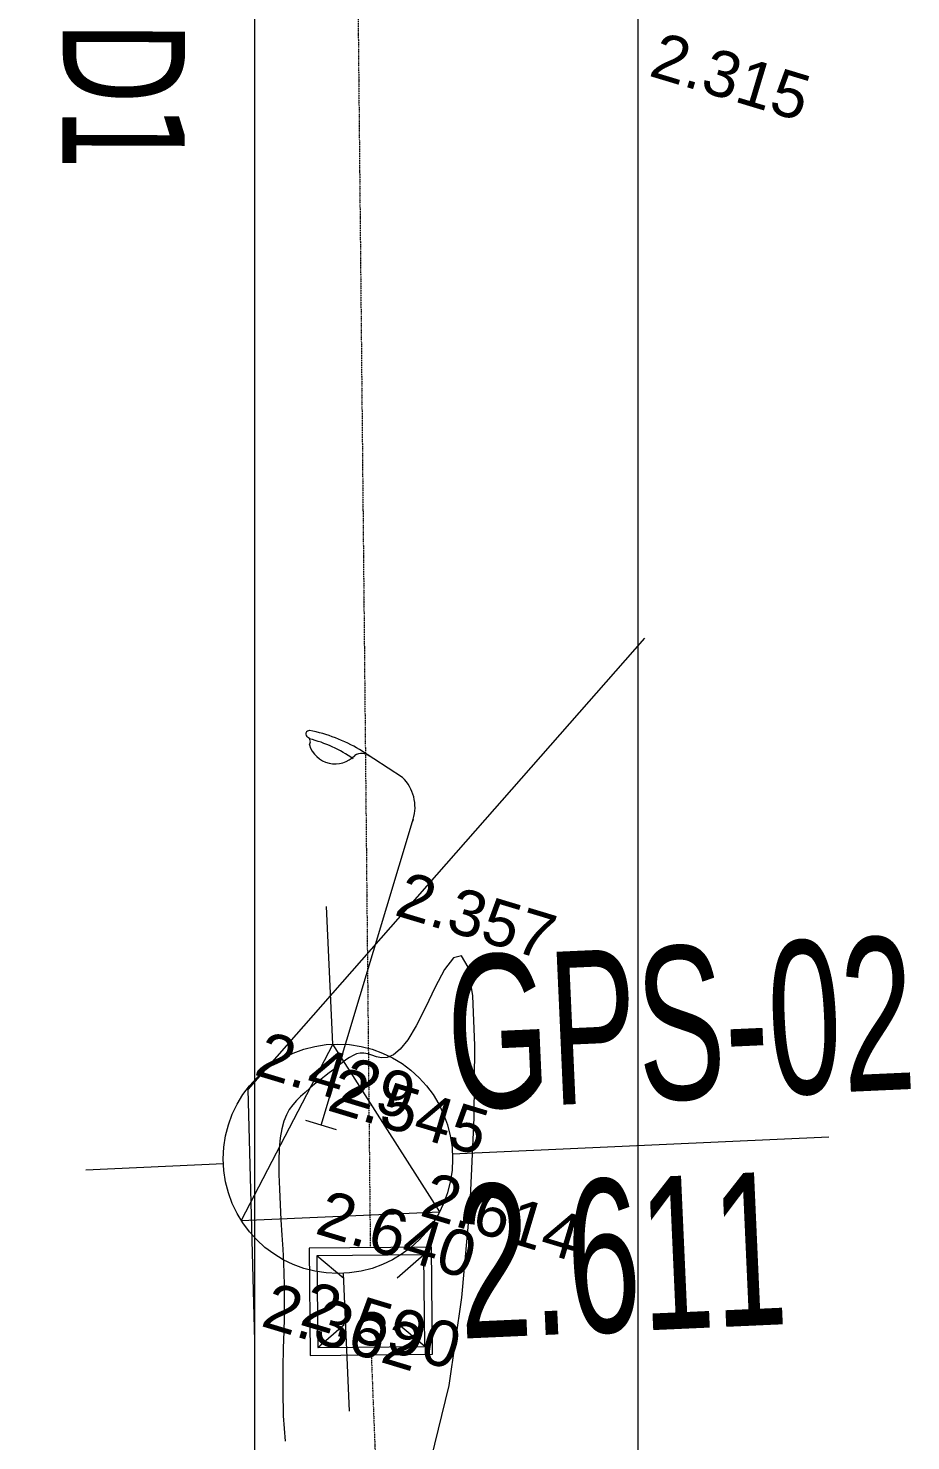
# Model space of a CAD drawing. Header units: millimetres. Extents: x -24439 to 198341, y -52871 to 149926.
# Drawn here: x 149819 to 161363, y 68062 to 86525 of the extents above; entities that cross this region are included whole.
import ezdxf

# ---------------------------------------------------------------- set-up
doc = ezdxf.new("R2010")
doc.units = ezdxf.units.MM
doc.linetypes.add('IMPORT-TNM', pattern=[22.86, 12.7, -5.08, 0, -5.08])
doc.linetypes.add('NET VAN', pattern=[1.06, 0.53, -0.53])
for name, color, linetype, lineweight in [('A-DETL-GENF-2', 9, 'NET VAN', 9), ('A-FLOR', 192, 'Continuous', 9), ('G-IMPT-1', 9, 'Continuous', 9), ('G-IMPT-5', 9, 'IMPORT-TNM', 9), ('G-IMPT-6', 7, 'Continuous', 9)]:
    doc.layers.add(name, color=color, linetype=linetype, lineweight=lineweight)
doc.styles.add('Arial_1', font='arial_0.ttf', dxfattribs={"height": 600})
doc.styles.add('Tahoma', font='tahoma_0.ttf', dxfattribs={"width": 0.75, "height": 1600})
doc.styles.add('VNI-Helve-Condense', font='VHELVCN.TTF', dxfattribs={"width": 0.75, "height": 2000})

# ---------------------------------------------------------------- blocks, each defined once
blk = doc.blocks.new('NCV_TKCS_251209_TONG THE HIEN TRANG SAN DUONG - NCV_TKCS_HIEN TRANG_251209a_dwg_GPS-1612996-TKCS_MB ĐỊNH VỊ CAO ĐỘ THIẾT KẾ')
at = {"layer": 'G-IMPT-1'}
for p, q in [((0, 1500), (0, 3300)), ((-1500, 0), (-3300, 0)), ((1500, 0), (6427, 0)), ((0, -1500), (0, -3300))]:
    blk.add_line(p, q, dxfattribs=at)
at = {"layer": 'G-IMPT-1', "flags": 128}
blk.add_lwpolyline([(0, 1500), (-1299, -750), (1299, -750)], close=True, dxfattribs=at)
at = {"layer": 'G-IMPT-1'}
blk.add_circle((0, 0), 1500, dxfattribs=at)
blk = doc.blocks.new('NCV_TKCS_251209_TONG THE HIEN TRANG SAN DUONG - NCV_TKCS_HIEN TRANG_251209a_dwg_hg2-1612997-TKCS_MB ĐỊNH VỊ CAO ĐỘ THIẾT KẾ')
at = {"layer": 'G-IMPT-1'}
for p, q in [((563651611, 1144962883), (563651366, 1144962493)), ((563650698, 1144962285), (563650274, 1144962467)), ((563651968, 1144961738), (563651544, 1144961920))]:
    blk.add_line(p, q, dxfattribs=at)
at = {"layer": 'G-IMPT-1', "flags": 128}
blk.add_lwpolyline([(563650565, 1144961196), (563652093, 1144961672), (563651677, 1144963009), (563650149, 1144962533)], close=True, dxfattribs=at)
blk.add_lwpolyline([(563650631, 1144961321), (563651968, 1144961738), (563651611, 1144962883), (563650274, 1144962467), (563650631, 1144961321), (563650876, 1144961712)], dxfattribs=at)
blk = doc.blocks.new('NCV_TKCS_251209_TONG THE HIEN TRANG SAN DUONG - NCV_TKCS_HIEN TRANG_251209a_dwg_cs5-V312-TKCS_MB ĐỊNH VỊ CAO ĐỘ THIẾT KẾ')
at = {"layer": 'G-IMPT-1'}
for p, q in [((563785723, 1145037052), (563785078, 1145037238)), ((563786224, 1145032395), (563785803, 1145032395))]:
    blk.add_line(p, q, dxfattribs=at)
at = {"layer": 'G-IMPT-1', "flags": 128}
blk.add_lwpolyline([(563786013, 1145032395), (563786013, 1145036540), (563786013, 1145036569), (563786013, 1145036540)], dxfattribs=at)
at = {"layer": 'G-IMPT-1'}
for centre, radius, start, end in [((563784585, 1145035266), 2033, 75.9601, 95.7484), ((563785168, 1145037035), 170, 68.7325, 138.4598), ((563784492, 1145035459), 1727, 71.7057, 92.7179), ((563784725, 1145037303), 351, 213.3493, 333.786), ((563785467, 1145036569), 546, 0.0005, 62.0296)]:
    blk.add_arc(centre, radius, start, end, dxfattribs=at)
for centre, major_axis, start_param, end_param in [((563784390, 1145037243), (-4.4, 45.4), 0.096322, 2.852644), ((563784366, 1145037131), (69.3, 0), 0.497153, 1.343715), ((563784366, 1145037131), (-59.2, 36), 3.380565, 4.178178)]:
    blk.add_ellipse(centre, major_axis=major_axis, ratio=1, start_param=start_param, end_param=end_param, dxfattribs=at)
blk = doc.blocks.new('NCV_TKCS_251209_TONG THE HIEN TRANG SAN DUONG - NCV_TKCS_HIEN TRANG_251209a_dwg-1612995-TKCS_MB ĐỊNH VỊ CAO ĐỘ THIẾT KẾ')
at = {"layer": 'G-IMPT-1', "flags": 128}
for points in [[(563628711, 1145045356), (563623480, 1145047811), (563622646, 1145048841), (563621837, 1145050385), (563620104, 1145056155), (563619072, 1145059274), (563622338, 1145066419)], [(563622756, 1145055339), (563622704, 1145056329), (563622533, 1145057478), (563622286, 1145058667), (563622009, 1145059774), (563621746, 1145060681), (563621531, 1145061294), (563621365, 1145061636), (563621240, 1145061754), (563621147, 1145061698), (563621079, 1145061516), (563621027, 1145061258), (563620982, 1145060971), (563620937, 1145060705), (563620884, 1145060499), (563620824, 1145060353), (563620760, 1145060257), (563620692, 1145060200), (563620624, 1145060173), (563620557, 1145060166), (563620493, 1145060169), (563620434, 1145060172), (563620382, 1145060166), (563620336, 1145060151), (563620294, 1145060127), (563620256, 1145060096), (563620220, 1145060058), (563620184, 1145060013), (563620147, 1145059963), (563620109, 1145059908), (563620067, 1145059849), (563620022, 1145059787), (563619977, 1145059723), (563619930, 1145059656), (563619883, 1145059589), (563619838, 1145059521), (563619795, 1145059453), (563619755, 1145059385), (563619718, 1145059319), (563619687, 1145059251), (563619662, 1145059179), (563619646, 1145059100), (563619638, 1145059011), (563619641, 1145058909), (563619655, 1145058791), (563619683, 1145058655), (563619724, 1145058499), (563619777, 1145058327), (563619838, 1145058144), (563619905, 1145057955), (563619974, 1145057765), (563620042, 1145057580), (563620107, 1145057404), (563620165, 1145057243), (563620215, 1145057100), (563620258, 1145056968), (563620298, 1145056838), (563620338, 1145056702), (563620381, 1145056552), (563620429, 1145056378), (563620486, 1145056171), (563620556, 1145055924), (563620640, 1145055633), (563620741, 1145055320), (563620859, 1145055013)]]:
    blk.add_lwpolyline(points, dxfattribs=at)
at = {"layer": 'G-IMPT-5'}
for p, q in [((563612270, 1145086366), (563621197, 1145057755)), ((563621613, 1145056418), (563630171, 1145031619))]:
    blk.add_line(p, q, dxfattribs=at)
at = {"rotation": 19.3275249177763}
blk.add_blockref('NCV_TKCS_251209_TONG THE HIEN TRANG SAN DUONG - NCV_TKCS_HIEN TRANG_251209a_dwg_GPS-1612996-TKCS_MB ĐỊNH VỊ CAO ĐỘ THIẾT KẾ', (563620457, 1145058745), dxfattribs=at)
for name, p in [('NCV_TKCS_251209_TONG THE HIEN TRANG SAN DUONG - NCV_TKCS_HIEN TRANG_251209a_dwg_cs5-V312-TKCS_MB ĐỊNH VỊ CAO ĐỘ THIẾT KẾ', (-165893, 26710)), ('NCV_TKCS_251209_TONG THE HIEN TRANG SAN DUONG - NCV_TKCS_HIEN TRANG_251209a_dwg_hg2-1612997-TKCS_MB ĐỊNH VỊ CAO ĐỘ THIẾT KẾ', (-29716, 94984))]:
    blk.add_blockref(name, p)
at = {"layer": 'G-IMPT-6', "attachment_point": 1}
for s, insert, char_height, width, rotation, line_spacing_factor, style in [('Đư\\fTahoma|b0|i0|c254|p34|;\\W.75;ờng D1', (563612800, 1145077304), 1600, 8754.26, 286.5503, 0.994306, 'Tahoma'), ('GPS-02', (563621020, 1145061672), 2000, 7440.46, 19.3275, 1.081022, 'VNI-Helve-Condense'), ('2.611', (563622012, 1145058844), 2000, 5436.3, 19.3275, 1.081022, 'VNI-Helve-Condense')]:
    blk.add_mtext(s, dxfattribs=dict(at, insert=insert, char_height=char_height, width=width, rotation=rotation, line_spacing_factor=line_spacing_factor, style=style))
at = {"layer": 'G-IMPT-6', "char_height": 600, "width": 2511.85, "attachment_point": 1, "line_spacing_factor": 0.941778, "style": 'Arial_1'}
for s, insert in [('2.315', (563620250, 1145074073)), ('2.357', (563620227, 1145062608)), ('2.429', (563619072, 1145060081)), ('2.545', (563620120, 1145059912)), ('2.614', (563621677, 1145058944)), ('2.640', (563620433, 1145058324)), ('2.590', (563620584, 1145057126)), ('2.362', (563620104, 1145056962))]:
    blk.add_mtext(s, dxfattribs=dict(at, insert=insert))
blk = doc.blocks.new('NCV_TKCS_251209_TONG THE HIEN TRANG SAN DUONG - NCV_TKCS_251209_TONG THE HIEN TRANG SAN DUONG-1605292-TKCS_MB ĐỊNH VỊ CAO ĐỘ THIẾT KẾ')
at = {"rotation": 343.2379237072182}
blk.add_blockref('NCV_TKCS_251209_TONG THE HIEN TRANG SAN DUONG - NCV_TKCS_HIEN TRANG_251209a_dwg-1612995-TKCS_MB ĐỊNH VỊ CAO ĐỘ THIẾT KẾ', (-869777548, -933796959), dxfattribs=at)

msp = doc.modelspace()

# ---------------------------------------------------------------- linework, layer by layer
at = {"layer": 'A-FLOR'}
for p, q in [((152779.3, 109894.5), (152779.3, -3771.3)), ((157794.6, 109894.5), (157794.6, -3771.3))]:
    msp.add_line(p, q, dxfattribs=at)

# ---------------------------------------------------------------- block references
at = {"layer": 'A-DETL-GENF-2'}
msp.add_blockref('NCV_TKCS_251209_TONG THE HIEN TRANG SAN DUONG - NCV_TKCS_251209_TONG THE HIEN TRANG SAN DUONG-1605292-TKCS_MB ĐỊNH VỊ CAO ĐỘ THIẾT KẾ', (26103.5, 9888.2), dxfattribs=at)

doc.saveas('drawing.dxf')
